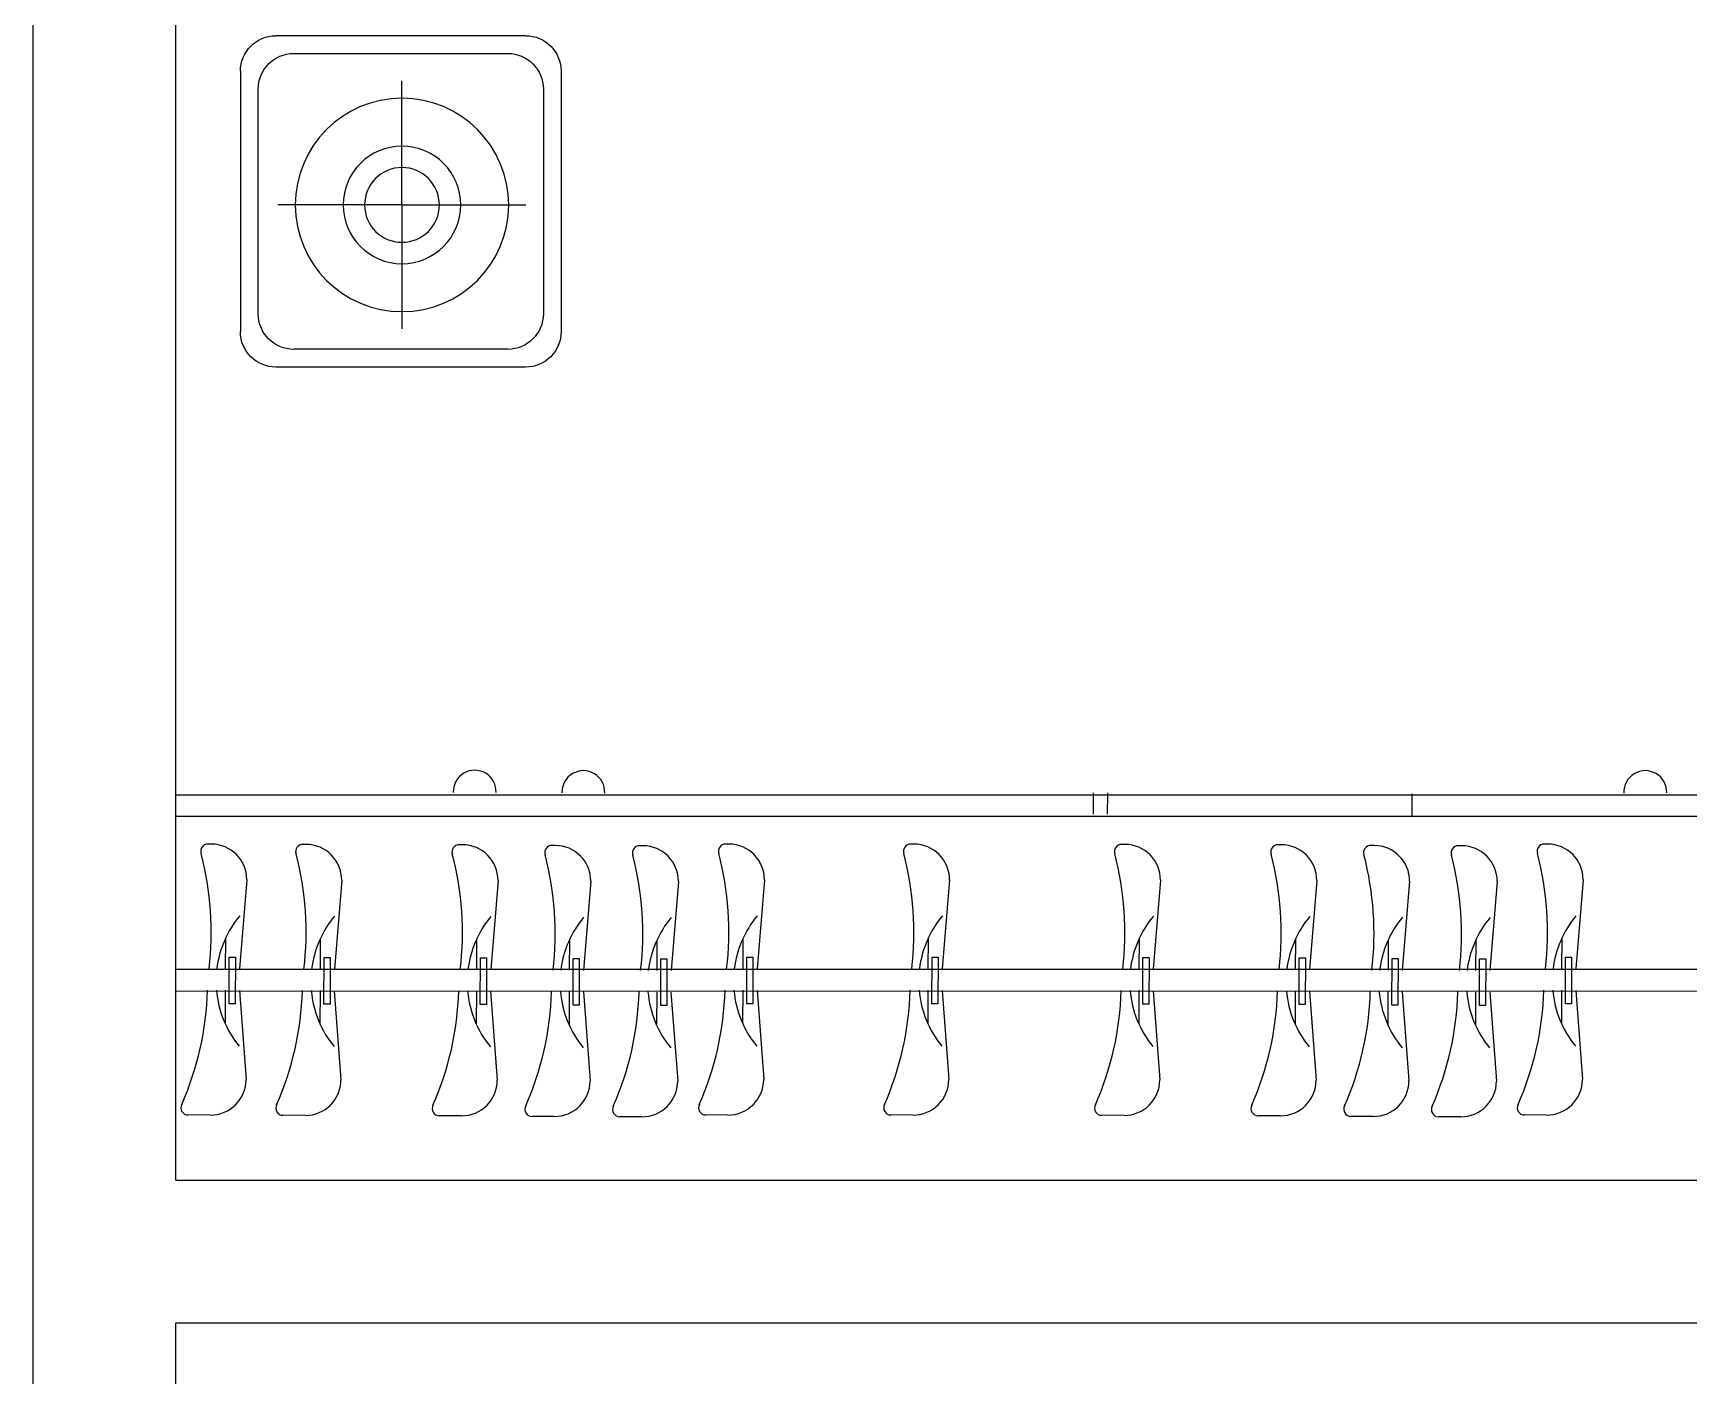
# Model space of a CAD drawing. Header units: millimetres. Extents: x 1316 to 28209, y 637 to 25771.
# Drawn here: x 4873 to 7195, y 15451 to 17333 of the extents above; entities that cross this region are included whole.
import ezdxf

# ---------------------------------------------------------------- set-up
doc = ezdxf.new("R2010")
doc.units = ezdxf.units.MM
doc.layers.add('WALL', color=255, linetype='Continuous')
doc.layers.add('ZB', color=252, linetype='Continuous')

# ---------------------------------------------------------------- blocks, each defined once
blk = doc.blocks.new('YI')
for p, q in [((112.6, 178.4), (143.8, 178.4)), ((72.4, 3.4), (62.6, 128.4)), ((92.4, 3.4), (92.4, 49.7)), ((62.6, -151.6), (72.4, -26.6)), ((92.4, -69.2), (92.4, -26.6)), ((112.6, -201.6), (117.3, -201.6))]:
    blk.add_line(p, q)
blk.add_lwpolyline([(78.3, -43.2), (78.3, 22.3), (86.8, 22.3), (86.8, -43.2)], close=True)
for centre, radius, start, end in [((112.6, 128.4), 50, 90, 180), ((544.7, -7.4), 427.7, 156.4083, 178.5504), ((143.8, 168.4), 10, 332.3808, 90), ((-38.5, -9.7), 143.8, 5.2399, 39.5163), ((-38.5, -9.7), 143.8, 320.4837, 353.2645), ((549.1, -76.4), 436.9, 173.453, 194.8406), ((112.6, -151.6), 50, 180, 270), ((117.3, -191.6), 10, 270, 19.1838)]:
    blk.add_arc(centre, radius, start, end)
blk = doc.blocks.new('2')
for p, q in [((346.4, 413.6), (-3.5, 413.6)), ((321.5, 388.6), (21.5, 388.6)), ((-53.3, -1.2), (-53.3, 363.7)), ((173.2, 186.2), (173.2, 360)), ((396.3, -1.2), (396.3, 363.7)), ((-28.4, 338.8), (-28.4, 23.7)), ((371.4, 23.7), (371.4, 338.8)), ((173.2, 186.2), (-0.7, 186.2)), ((173.2, 186.2), (173.2, 12.4)), ((173.2, 186.2), (347, 186.2)), ((21.5, -26.1), (321.5, -26.1)), ((346.4, -51.1), (-3.5, -51.1))]:
    blk.add_line(p, q)
for radius in [149.6, 82.4, 52.4]:
    blk.add_circle((173.2, 186.2), radius)
for centre, start, end in [((-3.5, 363.7), 90, 180), ((346.4, 363.7), 0, 90), ((21.5, 338.8), 90, 180), ((321.5, 338.8), 0, 90), ((21.5, 23.7), 180, 270), ((321.5, 23.7), 270, 0), ((-3.5, -1.2), 180, 270), ((346.4, -1.2), 270, 0)]:
    blk.add_arc(centre, 49.9, start, end)

msp = doc.modelspace()

# ---------------------------------------------------------------- linework, layer by layer
at = {"layer": 'WALL'}
for p, q in [((4873.2, 13075.1), (4873.2, 20175.1)), ((5073.2, 15725.1), (5073.2, 19975.1)), ((5073.2, 15725.1), (8493.2, 15725.1)), ((5073.2, 15525.1), (8493.2, 15525.1)), ((5073.2, 13275.1), (5073.2, 15525.1))]:
    msp.add_line(p, q, dxfattribs=at)
at = {"layer": 'ZB'}
for p, q in [((8493.2, 16264.8), (5073.2, 16264.8)), ((6359.8, 16238.2), (6359.9, 16268.2)), ((6379.8, 16238.2), (6379.9, 16268.2)), ((6806.8, 16236.5), (6806.9, 16266.5)), ((8463.2, 16235), (5073.1, 16234.8)), ((8463.2, 16020.3), (5072.3, 16020.2)), ((5072.2, 15990.2), (8463.2, 15990.3))]:
    msp.add_line(p, q, dxfattribs=at)
for centre, start, end in [((5492.3, 16269.8), 357.3413, 182.2546), ((5644.7, 16269.2), 357.3413, 182.2546), ((7133.7, 16269.2), 357.7454, 182.6587)]:
    msp.add_arc(centre, 30, start, end, dxfattribs=at)

# ---------------------------------------------------------------- block references
at = {"layer": 'ZB', "xscale": -1, "rotation": 180}
msp.add_blockref('2', (5217.2, 17278.7), dxfattribs=at)
at = {"layer": 'ZB', "rotation": 179.7979190746117}
for p in [(5234.9, 15994.3), (5367.9, 15993.8), (5587.1, 15993.3), (5717.2, 15992.3), (5840, 15991.9), (5960.6, 15994.3), (6220.2, 15994.3), (6516, 15993.8), (6735.2, 15993.3), (6865.3, 15992.3), (6988.1, 15991.9), (7108.6, 15994.3)]:
    msp.add_blockref('YI', p, dxfattribs=at)

doc.saveas('drawing.dxf')
